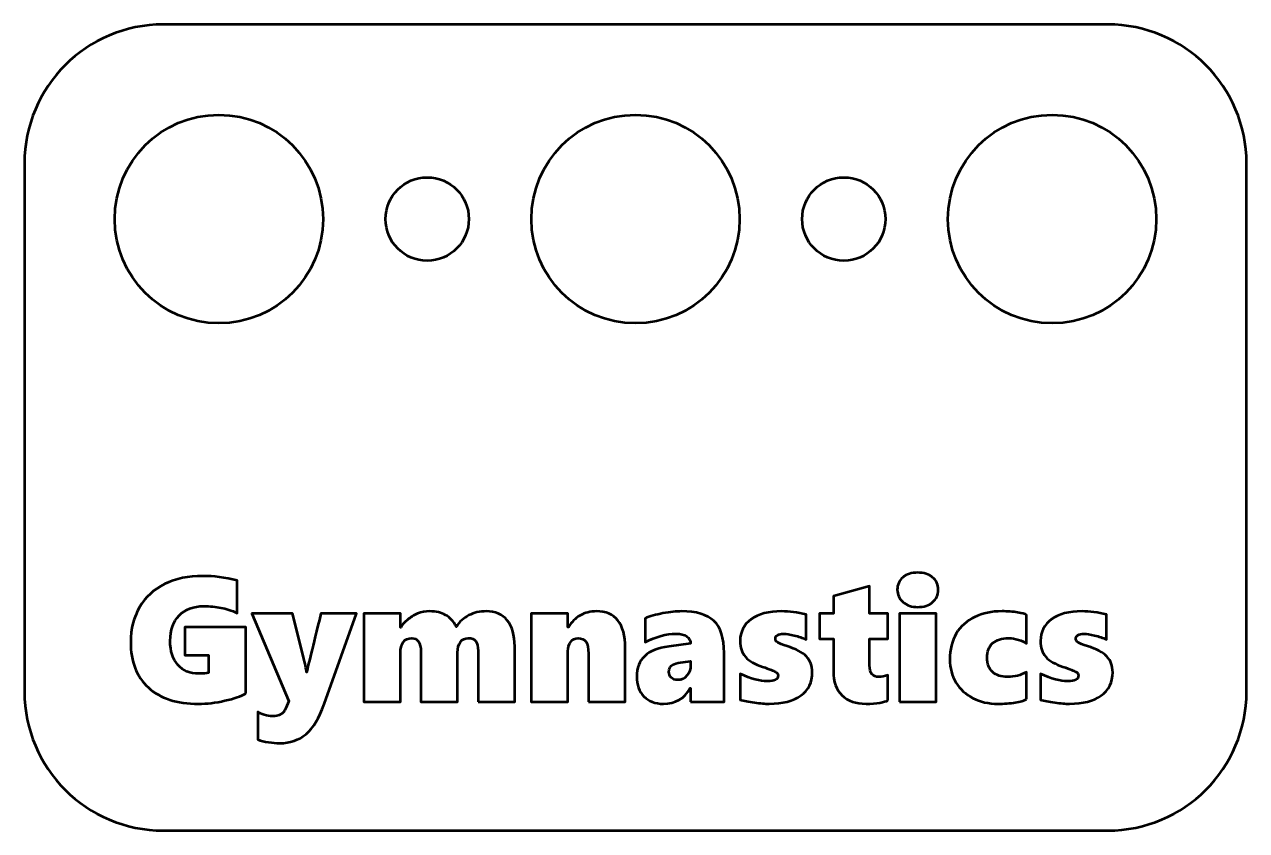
# Model space of a CAD drawing. Header units: centimetres. Extents: x -11.2 to 11.2, y -3 to 3.
# Drawn here: x -6.7 to -2.3, y 0.05 to 2.95 of the extents above; entities that cross this region are included whole.
import ezdxf

# ---------------------------------------------------------------- set-up
doc = ezdxf.new("R2010")
doc.units = ezdxf.units.CM
doc.header["$MEASUREMENT"] = 0
doc.layers.add('Layer 1', color=7, linetype='Continuous')

msp = doc.modelspace()

# ---------------------------------------------------------------- linework, layer by layer
at = {"layer": 'Layer 1', "lineweight": 53}
for centre, major_axis in [((-5.99999, 2.24999), (0, 0.37501)), ((-4.49999, 2.24999), (0, 0.37501)), ((-2.99999, 2.24999), (0, 0.37501)), ((-5.25, 2.25), (0, 0.15)), ((-3.75, 2.25), (0, 0.15))]:
    msp.add_ellipse(centre, major_axis=major_axis, ratio=1, dxfattribs=at)
msp.add_open_spline([(-6.7, 0.55), (-6.7, 0.55), (-6.7, 2.45), (-6.7, 2.45), (-6.7, 2.45), (-6.7, 2.72614), (-6.47614, 2.95), (-6.2, 2.95), (-6.2, 2.95), (-6.2, 2.95), (-2.8, 2.95), (-2.8, 2.95), (-2.8, 2.95), (-2.52386, 2.95), (-2.3, 2.72614), (-2.3, 2.45), (-2.3, 2.45), (-2.3, 2.45), (-2.3, 0.55), (-2.3, 0.55), (-2.3, 0.55), (-2.3, 0.27386), (-2.52386, 0.05), (-2.8, 0.05), (-2.8, 0.05), (-2.8, 0.05), (-6.2, 0.05), (-6.2, 0.05), (-6.2, 0.05), (-6.47614, 0.05), (-6.7, 0.27386), (-6.7, 0.55)], degree=3, knots=[0, 0, 0, 0, 0.1111111, 0.1111111, 0.1111111, 0.1111111, 0.2222222, 0.2222222, 0.2222222, 0.2222222, 0.3333333, 0.3333333, 0.3333333, 0.3333333, 0.4444444, 0.4444444, 0.4444444, 0.4444444, 0.5555556, 0.5555556, 0.5555556, 0.5555556, 0.6666667, 0.6666667, 0.6666667, 0.6666667, 0.7777778, 0.7777778, 0.7777778, 0.7777778, 1, 1, 1, 1], dxfattribs=at)
at = {"layer": 'Layer 1', "color": 5, "lineweight": 53}
for points, knots in [([(-3.41015, 0.91662), (-3.41015, 0.898), (-3.41693, 0.88297), (-3.43047, 0.87133), (-3.43047, 0.87133), (-3.44402, 0.85979), (-3.4618, 0.85397), (-3.48392, 0.85397), (-3.48392, 0.85397), (-3.5054, 0.85397), (-3.52308, 0.86), (-3.53673, 0.87196), (-3.53673, 0.87196), (-3.55049, 0.88392), (-3.55737, 0.89884), (-3.55737, 0.91662), (-3.55737, 0.91662), (-3.55737, 0.93483), (-3.5507, 0.94964), (-3.53737, 0.96086), (-3.53737, 0.96086), (-3.52403, 0.97219), (-3.50625, 0.9778), (-3.48392, 0.9778), (-3.48392, 0.9778), (-3.4618, 0.9778), (-3.44402, 0.97219), (-3.43047, 0.96086), (-3.43047, 0.96086), (-3.41693, 0.94964), (-3.41015, 0.93483), (-3.41015, 0.91662)], [0, 0, 0, 0, 0.1111111, 0.1111111, 0.1111111, 0.1111111, 0.2222222, 0.2222222, 0.2222222, 0.2222222, 0.3333333, 0.3333333, 0.3333333, 0.3333333, 0.4444444, 0.4444444, 0.4444444, 0.4444444, 0.5555556, 0.5555556, 0.5555556, 0.5555556, 0.6666667, 0.6666667, 0.6666667, 0.6666667, 0.7777778, 0.7777778, 0.7777778, 0.7777778, 1, 1, 1, 1]), ([(-5.9034, 0.54293), (-5.92012, 0.5334), (-5.9451, 0.52483), (-5.97844, 0.51731), (-5.97844, 0.51731), (-6.01167, 0.5098), (-6.04342, 0.50599), (-6.07358, 0.50599), (-6.07358, 0.50599), (-6.15137, 0.50599), (-6.21159, 0.52546), (-6.25392, 0.56441), (-6.25392, 0.56441), (-6.29625, 0.60336), (-6.31742, 0.65797), (-6.31742, 0.72824), (-6.31742, 0.72824), (-6.31742, 0.77534), (-6.30673, 0.81725), (-6.28535, 0.85386), (-6.28535, 0.85386), (-6.26397, 0.89038), (-6.23381, 0.91821), (-6.19497, 0.93726), (-6.19497, 0.93726), (-6.15613, 0.95621), (-6.1103, 0.96573), (-6.0576, 0.96573), (-6.0576, 0.96573), (-6.01897, 0.96573), (-5.97769, 0.96023), (-5.93388, 0.94933), (-5.93388, 0.94933), (-5.93388, 0.94933), (-5.93388, 0.83238), (-5.93388, 0.83238), (-5.93388, 0.83238), (-5.95431, 0.84169), (-5.97399, 0.84815), (-5.99283, 0.85175), (-5.99283, 0.85175), (-6.01167, 0.85535), (-6.0322, 0.85715), (-6.05453, 0.85715), (-6.05453, 0.85715), (-6.09136, 0.85715), (-6.12068, 0.84603), (-6.14248, 0.82391), (-6.14248, 0.82391), (-6.16428, 0.80179), (-6.17518, 0.77142), (-6.17518, 0.73279), (-6.17518, 0.73279), (-6.17518, 0.69575), (-6.16608, 0.66675), (-6.14777, 0.6459), (-6.14777, 0.6459), (-6.12946, 0.62505), (-6.10395, 0.61458), (-6.07115, 0.61458), (-6.07115, 0.61458), (-6.05591, 0.61458), (-6.04458, 0.61542), (-6.03738, 0.61712), (-6.03738, 0.61712), (-6.03738, 0.61712), (-6.03738, 0.68062), (-6.03738, 0.68062), (-6.03738, 0.68062), (-6.03738, 0.68062), (-6.12247, 0.68062), (-6.12247, 0.68062), (-6.12247, 0.68062), (-6.12247, 0.68062), (-6.12247, 0.78222), (-6.12247, 0.78222), (-6.12247, 0.78222), (-6.12247, 0.78222), (-5.9034, 0.78222), (-5.9034, 0.78222), (-5.9034, 0.78222), (-5.9034, 0.78222), (-5.9034, 0.54293), (-5.9034, 0.54293)], [0, 0, 0, 0, 0.0454545, 0.0454545, 0.0454545, 0.0454545, 0.0909091, 0.0909091, 0.0909091, 0.0909091, 0.1363636, 0.1363636, 0.1363636, 0.1363636, 0.1818182, 0.1818182, 0.1818182, 0.1818182, 0.2272727, 0.2272727, 0.2272727, 0.2272727, 0.2727273, 0.2727273, 0.2727273, 0.2727273, 0.3181818, 0.3181818, 0.3181818, 0.3181818, 0.3636364, 0.3636364, 0.3636364, 0.3636364, 0.4090909, 0.4090909, 0.4090909, 0.4090909, 0.4545455, 0.4545455, 0.4545455, 0.4545455, 0.5, 0.5, 0.5, 0.5, 0.5454545, 0.5454545, 0.5454545, 0.5454545, 0.5909091, 0.5909091, 0.5909091, 0.5909091, 0.6363636, 0.6363636, 0.6363636, 0.6363636, 0.6818182, 0.6818182, 0.6818182, 0.6818182, 0.7272727, 0.7272727, 0.7272727, 0.7272727, 0.7727273, 0.7727273, 0.7727273, 0.7727273, 0.8181818, 0.8181818, 0.8181818, 0.8181818, 0.8636364, 0.8636364, 0.8636364, 0.8636364, 0.9090909, 0.9090909, 0.9090909, 0.9090909, 1, 1, 1, 1]), ([(-3.59124, 0.51806), (-3.59727, 0.5152), (-3.60701, 0.51245), (-3.62066, 0.50991), (-3.62066, 0.50991), (-3.63431, 0.50726), (-3.65072, 0.50599), (-3.66998, 0.50599), (-3.66998, 0.50599), (-3.7067, 0.50599), (-3.73549, 0.51615), (-3.75634, 0.53636), (-3.75634, 0.53636), (-3.77708, 0.55658), (-3.78745, 0.58547), (-3.78745, 0.62283), (-3.78745, 0.62283), (-3.78745, 0.62283), (-3.78745, 0.73967), (-3.78745, 0.73967), (-3.78745, 0.73967), (-3.78745, 0.73967), (-3.83762, 0.73967), (-3.83762, 0.73967), (-3.83762, 0.73967), (-3.83762, 0.73967), (-3.83762, 0.83111), (-3.83762, 0.83111), (-3.83762, 0.83111), (-3.83762, 0.83111), (-3.78745, 0.83111), (-3.78745, 0.83111), (-3.78745, 0.83111), (-3.78745, 0.83111), (-3.78745, 0.89355), (-3.78745, 0.89355), (-3.78745, 0.89355), (-3.78745, 0.89355), (-3.65728, 0.92954), (-3.65728, 0.92954), (-3.65728, 0.92954), (-3.65728, 0.92954), (-3.65728, 0.83111), (-3.65728, 0.83111), (-3.65728, 0.83111), (-3.65728, 0.83111), (-3.59124, 0.83111), (-3.59124, 0.83111), (-3.59124, 0.83111), (-3.59124, 0.83111), (-3.59124, 0.73967), (-3.59124, 0.73967), (-3.59124, 0.73967), (-3.59124, 0.73967), (-3.65728, 0.73967), (-3.65728, 0.73967), (-3.65728, 0.73967), (-3.65728, 0.73967), (-3.65728, 0.64442), (-3.65728, 0.64442), (-3.65728, 0.64442), (-3.65728, 0.61648), (-3.64617, 0.60251), (-3.62405, 0.60251), (-3.62405, 0.60251), (-3.61378, 0.60251), (-3.60278, 0.60484), (-3.59124, 0.6095), (-3.59124, 0.6095), (-3.59124, 0.6095), (-3.59124, 0.51806), (-3.59124, 0.51806)], [0, 0, 0, 0, 0.0526316, 0.0526316, 0.0526316, 0.0526316, 0.1052632, 0.1052632, 0.1052632, 0.1052632, 0.1578947, 0.1578947, 0.1578947, 0.1578947, 0.2105263, 0.2105263, 0.2105263, 0.2105263, 0.2631579, 0.2631579, 0.2631579, 0.2631579, 0.3157895, 0.3157895, 0.3157895, 0.3157895, 0.3684211, 0.3684211, 0.3684211, 0.3684211, 0.4210526, 0.4210526, 0.4210526, 0.4210526, 0.4736842, 0.4736842, 0.4736842, 0.4736842, 0.5263158, 0.5263158, 0.5263158, 0.5263158, 0.5789474, 0.5789474, 0.5789474, 0.5789474, 0.6315789, 0.6315789, 0.6315789, 0.6315789, 0.6842105, 0.6842105, 0.6842105, 0.6842105, 0.7368421, 0.7368421, 0.7368421, 0.7368421, 0.7894737, 0.7894737, 0.7894737, 0.7894737, 0.8421053, 0.8421053, 0.8421053, 0.8421053, 0.8947368, 0.8947368, 0.8947368, 0.8947368, 1, 1, 1, 1]), ([(-5.06699, 0.51361), (-5.06699, 0.51361), (-5.06699, 0.6966), (-5.06699, 0.6966), (-5.06699, 0.6966), (-5.06699, 0.71194), (-5.06974, 0.72337), (-5.07514, 0.73089), (-5.07514, 0.73089), (-5.08064, 0.7384), (-5.08953, 0.74221), (-5.10191, 0.74221), (-5.10191, 0.74221), (-5.11409, 0.74221), (-5.12361, 0.73766), (-5.13038, 0.72845), (-5.13038, 0.72845), (-5.13726, 0.71924), (-5.14065, 0.70644), (-5.14065, 0.69014), (-5.14065, 0.69014), (-5.14065, 0.69014), (-5.14065, 0.51361), (-5.14065, 0.51361), (-5.14065, 0.51361), (-5.14065, 0.51361), (-5.27273, 0.51361), (-5.27273, 0.51361), (-5.27273, 0.51361), (-5.27273, 0.51361), (-5.27273, 0.69353), (-5.27273, 0.69353), (-5.27273, 0.69353), (-5.27273, 0.72602), (-5.28374, 0.74221), (-5.30586, 0.74221), (-5.30586, 0.74221), (-5.3193, 0.74221), (-5.32935, 0.73755), (-5.33612, 0.72813), (-5.33612, 0.72813), (-5.343, 0.71872), (-5.34639, 0.70517), (-5.34639, 0.6876), (-5.34639, 0.6876), (-5.34639, 0.6876), (-5.34639, 0.51361), (-5.34639, 0.51361), (-5.34639, 0.51361), (-5.34639, 0.51361), (-5.47847, 0.51361), (-5.47847, 0.51361), (-5.47847, 0.51361), (-5.47847, 0.51361), (-5.47847, 0.83111), (-5.47847, 0.83111), (-5.47847, 0.83111), (-5.47847, 0.83111), (-5.34639, 0.83111), (-5.34639, 0.83111), (-5.34639, 0.83111), (-5.34639, 0.83111), (-5.34639, 0.78095), (-5.34639, 0.78095), (-5.34639, 0.78095), (-5.34639, 0.78095), (-5.34512, 0.78095), (-5.34512, 0.78095), (-5.34512, 0.78095), (-5.34015, 0.78984), (-5.33231, 0.79883), (-5.32141, 0.80793), (-5.32141, 0.80793), (-5.31062, 0.81714), (-5.29834, 0.82455), (-5.28469, 0.83026), (-5.28469, 0.83026), (-5.27114, 0.83587), (-5.25633, 0.83873), (-5.24045, 0.83873), (-5.24045, 0.83873), (-5.21791, 0.83873), (-5.19896, 0.83429), (-5.18351, 0.8254), (-5.18351, 0.8254), (-5.16817, 0.81661), (-5.15536, 0.80254), (-5.14499, 0.78338), (-5.14499, 0.78338), (-5.13377, 0.80116), (-5.11895, 0.81481), (-5.10033, 0.82434), (-5.10033, 0.82434), (-5.0817, 0.83397), (-5.06096, 0.83873), (-5.0382, 0.83873), (-5.0382, 0.83873), (-5.00497, 0.83873), (-4.97936, 0.82794), (-4.96158, 0.80624), (-4.96158, 0.80624), (-4.9438, 0.78454), (-4.93491, 0.75322), (-4.93491, 0.71226), (-4.93491, 0.71226), (-4.93491, 0.71226), (-4.93491, 0.51361), (-4.93491, 0.51361), (-4.93491, 0.51361), (-4.93491, 0.51361), (-5.06699, 0.51361), (-5.06699, 0.51361)], [0, 0, 0, 0, 0.0344828, 0.0344828, 0.0344828, 0.0344828, 0.0689655, 0.0689655, 0.0689655, 0.0689655, 0.1034483, 0.1034483, 0.1034483, 0.1034483, 0.137931, 0.137931, 0.137931, 0.137931, 0.1724138, 0.1724138, 0.1724138, 0.1724138, 0.2068966, 0.2068966, 0.2068966, 0.2068966, 0.2413793, 0.2413793, 0.2413793, 0.2413793, 0.2758621, 0.2758621, 0.2758621, 0.2758621, 0.3103448, 0.3103448, 0.3103448, 0.3103448, 0.3448276, 0.3448276, 0.3448276, 0.3448276, 0.3793103, 0.3793103, 0.3793103, 0.3793103, 0.4137931, 0.4137931, 0.4137931, 0.4137931, 0.4482759, 0.4482759, 0.4482759, 0.4482759, 0.4827586, 0.4827586, 0.4827586, 0.4827586, 0.5172414, 0.5172414, 0.5172414, 0.5172414, 0.5517241, 0.5517241, 0.5517241, 0.5517241, 0.5862069, 0.5862069, 0.5862069, 0.5862069, 0.6206897, 0.6206897, 0.6206897, 0.6206897, 0.6551724, 0.6551724, 0.6551724, 0.6551724, 0.6896552, 0.6896552, 0.6896552, 0.6896552, 0.7241379, 0.7241379, 0.7241379, 0.7241379, 0.7586207, 0.7586207, 0.7586207, 0.7586207, 0.7931034, 0.7931034, 0.7931034, 0.7931034, 0.8275862, 0.8275862, 0.8275862, 0.8275862, 0.862069, 0.862069, 0.862069, 0.862069, 0.8965517, 0.8965517, 0.8965517, 0.8965517, 0.9310345, 0.9310345, 0.9310345, 0.9310345, 1, 1, 1, 1]), ([(-4.66937, 0.51361), (-4.66937, 0.51361), (-4.66937, 0.68697), (-4.66937, 0.68697), (-4.66937, 0.68697), (-4.66937, 0.70665), (-4.67233, 0.72073), (-4.67815, 0.7293), (-4.67815, 0.7293), (-4.68408, 0.73787), (-4.69361, 0.74221), (-4.70683, 0.74221), (-4.70683, 0.74221), (-4.71816, 0.74221), (-4.72705, 0.73777), (-4.7334, 0.72888), (-4.7334, 0.72888), (-4.73985, 0.71999), (-4.74303, 0.70856), (-4.74303, 0.6948), (-4.74303, 0.6948), (-4.74303, 0.6948), (-4.74303, 0.51361), (-4.74303, 0.51361), (-4.74303, 0.51361), (-4.74303, 0.51361), (-4.87511, 0.51361), (-4.87511, 0.51361), (-4.87511, 0.51361), (-4.87511, 0.51361), (-4.87511, 0.83111), (-4.87511, 0.83111), (-4.87511, 0.83111), (-4.87511, 0.83111), (-4.74303, 0.83111), (-4.74303, 0.83111), (-4.74303, 0.83111), (-4.74303, 0.83111), (-4.74303, 0.78158), (-4.74303, 0.78158), (-4.74303, 0.78158), (-4.74303, 0.78158), (-4.74176, 0.78158), (-4.74176, 0.78158), (-4.74176, 0.78158), (-4.73128, 0.79968), (-4.7171, 0.81375), (-4.69932, 0.8237), (-4.69932, 0.8237), (-4.68154, 0.83376), (-4.66228, 0.83873), (-4.64143, 0.83873), (-4.64143, 0.83873), (-4.572, 0.83873), (-4.53729, 0.79492), (-4.53729, 0.70729), (-4.53729, 0.70729), (-4.53729, 0.70729), (-4.53729, 0.51361), (-4.53729, 0.51361), (-4.53729, 0.51361), (-4.53729, 0.51361), (-4.66937, 0.51361), (-4.66937, 0.51361)], [0, 0, 0, 0, 0.0588235, 0.0588235, 0.0588235, 0.0588235, 0.1176471, 0.1176471, 0.1176471, 0.1176471, 0.1764706, 0.1764706, 0.1764706, 0.1764706, 0.2352941, 0.2352941, 0.2352941, 0.2352941, 0.2941176, 0.2941176, 0.2941176, 0.2941176, 0.3529412, 0.3529412, 0.3529412, 0.3529412, 0.4117647, 0.4117647, 0.4117647, 0.4117647, 0.4705882, 0.4705882, 0.4705882, 0.4705882, 0.5294118, 0.5294118, 0.5294118, 0.5294118, 0.5882353, 0.5882353, 0.5882353, 0.5882353, 0.6470588, 0.6470588, 0.6470588, 0.6470588, 0.7058824, 0.7058824, 0.7058824, 0.7058824, 0.7647059, 0.7647059, 0.7647059, 0.7647059, 0.8235294, 0.8235294, 0.8235294, 0.8235294, 0.8823529, 0.8823529, 0.8823529, 0.8823529, 1, 1, 1, 1]), ([(-4.3017, 0.51361), (-4.3017, 0.51361), (-4.3017, 0.56187), (-4.3017, 0.56187), (-4.3017, 0.56187), (-4.3017, 0.56187), (-4.30297, 0.56187), (-4.30297, 0.56187), (-4.30297, 0.56187), (-4.32404, 0.52462), (-4.35621, 0.50599), (-4.3996, 0.50599), (-4.3996, 0.50599), (-4.42955, 0.50599), (-4.45305, 0.51488), (-4.46998, 0.53266), (-4.46998, 0.53266), (-4.48691, 0.55044), (-4.49538, 0.57415), (-4.49538, 0.60389), (-4.49538, 0.60389), (-4.49538, 0.66622), (-4.45707, 0.70242), (-4.38044, 0.71226), (-4.38044, 0.71226), (-4.38044, 0.71226), (-4.3017, 0.72253), (-4.3017, 0.72253), (-4.3017, 0.72253), (-4.3017, 0.7329), (-4.30636, 0.74147), (-4.31567, 0.74814), (-4.31567, 0.74814), (-4.32488, 0.7548), (-4.33737, 0.75809), (-4.35314, 0.75809), (-4.35314, 0.75809), (-4.38859, 0.75809), (-4.42606, 0.74793), (-4.46553, 0.72761), (-4.46553, 0.72761), (-4.46553, 0.72761), (-4.46553, 0.81333), (-4.46553, 0.81333), (-4.46553, 0.81333), (-4.44839, 0.82074), (-4.42691, 0.82688), (-4.40108, 0.83164), (-4.40108, 0.83164), (-4.37526, 0.8364), (-4.35314, 0.83873), (-4.33472, 0.83873), (-4.33472, 0.83873), (-4.28086, 0.83873), (-4.2417, 0.82719), (-4.21746, 0.80412), (-4.21746, 0.80412), (-4.19323, 0.78116), (-4.18105, 0.74263), (-4.18105, 0.68876), (-4.18105, 0.68876), (-4.18105, 0.68876), (-4.18105, 0.51361), (-4.18105, 0.51361), (-4.18105, 0.51361), (-4.18105, 0.51361), (-4.3017, 0.51361), (-4.3017, 0.51361)], [0, 0, 0, 0, 0.0555556, 0.0555556, 0.0555556, 0.0555556, 0.1111111, 0.1111111, 0.1111111, 0.1111111, 0.1666667, 0.1666667, 0.1666667, 0.1666667, 0.2222222, 0.2222222, 0.2222222, 0.2222222, 0.2777778, 0.2777778, 0.2777778, 0.2777778, 0.3333333, 0.3333333, 0.3333333, 0.3333333, 0.3888889, 0.3888889, 0.3888889, 0.3888889, 0.4444444, 0.4444444, 0.4444444, 0.4444444, 0.5, 0.5, 0.5, 0.5, 0.5555556, 0.5555556, 0.5555556, 0.5555556, 0.6111111, 0.6111111, 0.6111111, 0.6111111, 0.6666667, 0.6666667, 0.6666667, 0.6666667, 0.7222222, 0.7222222, 0.7222222, 0.7222222, 0.7777778, 0.7777778, 0.7777778, 0.7777778, 0.8333333, 0.8333333, 0.8333333, 0.8333333, 0.8888889, 0.8888889, 0.8888889, 0.8888889, 1, 1, 1, 1]), ([(-3.86355, 0.61913), (-3.86355, 0.58325), (-3.8772, 0.55531), (-3.90461, 0.53562), (-3.90461, 0.53562), (-3.93202, 0.51583), (-3.97012, 0.50599), (-4.01912, 0.50599), (-4.01912, 0.50599), (-4.03341, 0.50599), (-4.05098, 0.50747), (-4.07194, 0.51033), (-4.07194, 0.51033), (-4.093, 0.51319), (-4.11004, 0.51668), (-4.12326, 0.52081), (-4.12326, 0.52081), (-4.12326, 0.52081), (-4.12326, 0.61331), (-4.12326, 0.61331), (-4.12326, 0.61331), (-4.08421, 0.59595), (-4.05162, 0.58727), (-4.02547, 0.58727), (-4.02547, 0.58727), (-3.99965, 0.58727), (-3.98674, 0.59394), (-3.98674, 0.60738), (-3.98674, 0.60738), (-3.98674, 0.61299), (-3.9897, 0.61764), (-3.99574, 0.62124), (-3.99574, 0.62124), (-4.00166, 0.62484), (-4.01743, 0.63087), (-4.04273, 0.63934), (-4.04273, 0.63934), (-4.07088, 0.64823), (-4.0913, 0.66008), (-4.10411, 0.67469), (-4.10411, 0.67469), (-4.11691, 0.6894), (-4.12326, 0.70856), (-4.12326, 0.73205), (-4.12326, 0.73205), (-4.12326, 0.76496), (-4.11014, 0.79089), (-4.084, 0.81005), (-4.084, 0.81005), (-4.05786, 0.82921), (-4.02114, 0.83873), (-3.97383, 0.83873), (-3.97383, 0.83873), (-3.9461, 0.83873), (-3.91678, 0.83471), (-3.88577, 0.82667), (-3.88577, 0.82667), (-3.88577, 0.82667), (-3.88577, 0.73777), (-3.88577, 0.73777), (-3.88577, 0.73777), (-3.89879, 0.74337), (-3.91308, 0.74803), (-3.92864, 0.75184), (-3.92864, 0.75184), (-3.94409, 0.75555), (-3.95711, 0.75745), (-3.96769, 0.75745), (-3.96769, 0.75745), (-3.97637, 0.75745), (-3.98335, 0.75597), (-3.98854, 0.75311), (-3.98854, 0.75311), (-3.99372, 0.75025), (-3.99626, 0.74623), (-3.99626, 0.74105), (-3.99626, 0.74105), (-3.99626, 0.73501), (-3.99351, 0.73015), (-3.9879, 0.72644), (-3.9879, 0.72644), (-3.98229, 0.72274), (-3.97118, 0.71829), (-3.95435, 0.71311), (-3.95435, 0.71311), (-3.92197, 0.70358), (-3.89869, 0.69141), (-3.88461, 0.67649), (-3.88461, 0.67649), (-3.87053, 0.66167), (-3.86355, 0.64252), (-3.86355, 0.61913)], [0, 0, 0, 0, 0.0416667, 0.0416667, 0.0416667, 0.0416667, 0.0833333, 0.0833333, 0.0833333, 0.0833333, 0.125, 0.125, 0.125, 0.125, 0.1666667, 0.1666667, 0.1666667, 0.1666667, 0.2083333, 0.2083333, 0.2083333, 0.2083333, 0.25, 0.25, 0.25, 0.25, 0.2916667, 0.2916667, 0.2916667, 0.2916667, 0.3333333, 0.3333333, 0.3333333, 0.3333333, 0.375, 0.375, 0.375, 0.375, 0.4166667, 0.4166667, 0.4166667, 0.4166667, 0.4583333, 0.4583333, 0.4583333, 0.4583333, 0.5, 0.5, 0.5, 0.5, 0.5416667, 0.5416667, 0.5416667, 0.5416667, 0.5833333, 0.5833333, 0.5833333, 0.5833333, 0.625, 0.625, 0.625, 0.625, 0.6666667, 0.6666667, 0.6666667, 0.6666667, 0.7083333, 0.7083333, 0.7083333, 0.7083333, 0.75, 0.75, 0.75, 0.75, 0.7916667, 0.7916667, 0.7916667, 0.7916667, 0.8333333, 0.8333333, 0.8333333, 0.8333333, 0.875, 0.875, 0.875, 0.875, 0.9166667, 0.9166667, 0.9166667, 0.9166667, 1, 1, 1, 1]), ([(-3.09265, 0.52271), (-3.10112, 0.51774), (-3.11445, 0.51372), (-3.13265, 0.51065), (-3.13265, 0.51065), (-3.15086, 0.50758), (-3.17181, 0.50599), (-3.19552, 0.50599), (-3.19552, 0.50599), (-3.22907, 0.50599), (-3.25902, 0.51276), (-3.28527, 0.52631), (-3.28527, 0.52631), (-3.31162, 0.53986), (-3.33204, 0.5588), (-3.34654, 0.58314), (-3.34654, 0.58314), (-3.36104, 0.60748), (-3.36824, 0.6349), (-3.36824, 0.66527), (-3.36824, 0.66527), (-3.36824, 0.70157), (-3.36051, 0.73269), (-3.34517, 0.75861), (-3.34517, 0.75861), (-3.32972, 0.78454), (-3.30781, 0.80444), (-3.27923, 0.81809), (-3.27923, 0.81809), (-3.25076, 0.83185), (-3.21764, 0.83873), (-3.18007, 0.83873), (-3.18007, 0.83873), (-3.15943, 0.83873), (-3.1408, 0.83735), (-3.1244, 0.83471), (-3.1244, 0.83471), (-3.108, 0.83206), (-3.09741, 0.82889), (-3.09265, 0.8254), (-3.09265, 0.8254), (-3.09265, 0.8254), (-3.09265, 0.72253), (-3.09265, 0.72253), (-3.09265, 0.72253), (-3.09921, 0.72771), (-3.10874, 0.73226), (-3.12112, 0.73628), (-3.12112, 0.73628), (-3.1335, 0.7402), (-3.14504, 0.74221), (-3.15551, 0.74221), (-3.15551, 0.74221), (-3.18134, 0.74221), (-3.20092, 0.73607), (-3.21425, 0.72369), (-3.21425, 0.72369), (-3.22759, 0.71141), (-3.23425, 0.69406), (-3.23425, 0.67173), (-3.23425, 0.67173), (-3.23425, 0.64982), (-3.22769, 0.63278), (-3.21457, 0.62071), (-3.21457, 0.62071), (-3.20145, 0.60854), (-3.18345, 0.60251), (-3.16049, 0.60251), (-3.16049, 0.60251), (-3.13594, 0.60251), (-3.11329, 0.60844), (-3.09265, 0.62029), (-3.09265, 0.62029), (-3.09265, 0.62029), (-3.09265, 0.52271), (-3.09265, 0.52271)], [0, 0, 0, 0, 0.05, 0.05, 0.05, 0.05, 0.1, 0.1, 0.1, 0.1, 0.15, 0.15, 0.15, 0.15, 0.2, 0.2, 0.2, 0.2, 0.25, 0.25, 0.25, 0.25, 0.3, 0.3, 0.3, 0.3, 0.35, 0.35, 0.35, 0.35, 0.4, 0.4, 0.4, 0.4, 0.45, 0.45, 0.45, 0.45, 0.5, 0.5, 0.5, 0.5, 0.55, 0.55, 0.55, 0.55, 0.6, 0.6, 0.6, 0.6, 0.65, 0.65, 0.65, 0.65, 0.7, 0.7, 0.7, 0.7, 0.75, 0.75, 0.75, 0.75, 0.8, 0.8, 0.8, 0.8, 0.85, 0.85, 0.85, 0.85, 0.9, 0.9, 0.9, 0.9, 1, 1, 1, 1]), ([(-2.78203, 0.61913), (-2.78203, 0.58325), (-2.79568, 0.55531), (-2.82309, 0.53562), (-2.82309, 0.53562), (-2.8505, 0.51583), (-2.8886, 0.50599), (-2.9376, 0.50599), (-2.9376, 0.50599), (-2.95189, 0.50599), (-2.96946, 0.50747), (-2.99042, 0.51033), (-2.99042, 0.51033), (-3.01148, 0.51319), (-3.02852, 0.51668), (-3.04174, 0.52081), (-3.04174, 0.52081), (-3.04174, 0.52081), (-3.04174, 0.61331), (-3.04174, 0.61331), (-3.04174, 0.61331), (-3.00269, 0.59595), (-2.9701, 0.58727), (-2.94395, 0.58727), (-2.94395, 0.58727), (-2.91813, 0.58727), (-2.90522, 0.59394), (-2.90522, 0.60738), (-2.90522, 0.60738), (-2.90522, 0.61299), (-2.90818, 0.61764), (-2.91422, 0.62124), (-2.91422, 0.62124), (-2.92014, 0.62484), (-2.93591, 0.63087), (-2.96121, 0.63934), (-2.96121, 0.63934), (-2.98936, 0.64823), (-3.00978, 0.66008), (-3.02259, 0.67469), (-3.02259, 0.67469), (-3.03539, 0.6894), (-3.04174, 0.70856), (-3.04174, 0.73205), (-3.04174, 0.73205), (-3.04174, 0.76496), (-3.02862, 0.79089), (-3.00248, 0.81005), (-3.00248, 0.81005), (-2.97634, 0.82921), (-2.93962, 0.83873), (-2.89231, 0.83873), (-2.89231, 0.83873), (-2.86458, 0.83873), (-2.83526, 0.83471), (-2.80425, 0.82667), (-2.80425, 0.82667), (-2.80425, 0.82667), (-2.80425, 0.73777), (-2.80425, 0.73777), (-2.80425, 0.73777), (-2.81727, 0.74337), (-2.83156, 0.74803), (-2.84712, 0.75184), (-2.84712, 0.75184), (-2.86257, 0.75555), (-2.87559, 0.75745), (-2.88617, 0.75745), (-2.88617, 0.75745), (-2.89485, 0.75745), (-2.90183, 0.75597), (-2.90702, 0.75311), (-2.90702, 0.75311), (-2.9122, 0.75025), (-2.91474, 0.74623), (-2.91474, 0.74105), (-2.91474, 0.74105), (-2.91474, 0.73501), (-2.91199, 0.73015), (-2.90638, 0.72644), (-2.90638, 0.72644), (-2.90077, 0.72274), (-2.88966, 0.71829), (-2.87283, 0.71311), (-2.87283, 0.71311), (-2.84045, 0.70358), (-2.81717, 0.69141), (-2.80309, 0.67649), (-2.80309, 0.67649), (-2.78901, 0.66167), (-2.78203, 0.64252), (-2.78203, 0.61913)], [0, 0, 0, 0, 0.0416667, 0.0416667, 0.0416667, 0.0416667, 0.0833333, 0.0833333, 0.0833333, 0.0833333, 0.125, 0.125, 0.125, 0.125, 0.1666667, 0.1666667, 0.1666667, 0.1666667, 0.2083333, 0.2083333, 0.2083333, 0.2083333, 0.25, 0.25, 0.25, 0.25, 0.2916667, 0.2916667, 0.2916667, 0.2916667, 0.3333333, 0.3333333, 0.3333333, 0.3333333, 0.375, 0.375, 0.375, 0.375, 0.4166667, 0.4166667, 0.4166667, 0.4166667, 0.4583333, 0.4583333, 0.4583333, 0.4583333, 0.5, 0.5, 0.5, 0.5, 0.5416667, 0.5416667, 0.5416667, 0.5416667, 0.5833333, 0.5833333, 0.5833333, 0.5833333, 0.625, 0.625, 0.625, 0.625, 0.6666667, 0.6666667, 0.6666667, 0.6666667, 0.7083333, 0.7083333, 0.7083333, 0.7083333, 0.75, 0.75, 0.75, 0.75, 0.7916667, 0.7916667, 0.7916667, 0.7916667, 0.8333333, 0.8333333, 0.8333333, 0.8333333, 0.875, 0.875, 0.875, 0.875, 0.9166667, 0.9166667, 0.9166667, 0.9166667, 1, 1, 1, 1]), ([(-5.78147, 0.36438), (-5.79386, 0.36438), (-5.80719, 0.36544), (-5.82148, 0.36767), (-5.82148, 0.36767), (-5.83566, 0.36978), (-5.84847, 0.37296), (-5.85958, 0.37708), (-5.85958, 0.37708), (-5.85958, 0.37708), (-5.85958, 0.47678), (-5.85958, 0.47678), (-5.85958, 0.47678), (-5.85439, 0.47286), (-5.84677, 0.46916), (-5.83651, 0.46588), (-5.83651, 0.46588), (-5.82635, 0.4626), (-5.81661, 0.4609), (-5.80762, 0.4609), (-5.80762, 0.4609), (-5.78306, 0.4609), (-5.76676, 0.47064), (-5.75872, 0.49001), (-5.75872, 0.49001), (-5.75872, 0.49001), (-5.74845, 0.51488), (-5.74845, 0.51488), (-5.74845, 0.51488), (-5.74845, 0.51488), (-5.88117, 0.83111), (-5.88117, 0.83111), (-5.88117, 0.83111), (-5.88117, 0.83111), (-5.73512, 0.83111), (-5.73512, 0.83111), (-5.73512, 0.83111), (-5.73512, 0.83111), (-5.6966, 0.67797), (-5.6966, 0.67797), (-5.6966, 0.67797), (-5.68919, 0.64939), (-5.68517, 0.63024), (-5.68453, 0.62029), (-5.68453, 0.62029), (-5.68453, 0.62029), (-5.68326, 0.62029), (-5.68326, 0.62029), (-5.68326, 0.62029), (-5.68263, 0.62484), (-5.68178, 0.62992), (-5.68062, 0.63553), (-5.68062, 0.63553), (-5.67945, 0.64103), (-5.66336, 0.70623), (-5.63236, 0.83111), (-5.63236, 0.83111), (-5.63236, 0.83111), (-5.50398, 0.83111), (-5.50398, 0.83111), (-5.50398, 0.83111), (-5.50398, 0.83111), (-5.62082, 0.50451), (-5.62082, 0.50451), (-5.62082, 0.50451), (-5.63839, 0.45455), (-5.66019, 0.41868), (-5.68612, 0.39698), (-5.68612, 0.39698), (-5.71205, 0.37529), (-5.7438, 0.36438), (-5.78147, 0.36438)], [0, 0, 0, 0, 0.0526316, 0.0526316, 0.0526316, 0.0526316, 0.1052632, 0.1052632, 0.1052632, 0.1052632, 0.1578947, 0.1578947, 0.1578947, 0.1578947, 0.2105263, 0.2105263, 0.2105263, 0.2105263, 0.2631579, 0.2631579, 0.2631579, 0.2631579, 0.3157895, 0.3157895, 0.3157895, 0.3157895, 0.3684211, 0.3684211, 0.3684211, 0.3684211, 0.4210526, 0.4210526, 0.4210526, 0.4210526, 0.4736842, 0.4736842, 0.4736842, 0.4736842, 0.5263158, 0.5263158, 0.5263158, 0.5263158, 0.5789474, 0.5789474, 0.5789474, 0.5789474, 0.6315789, 0.6315789, 0.6315789, 0.6315789, 0.6842105, 0.6842105, 0.6842105, 0.6842105, 0.7368421, 0.7368421, 0.7368421, 0.7368421, 0.7894737, 0.7894737, 0.7894737, 0.7894737, 0.8421053, 0.8421053, 0.8421053, 0.8421053, 0.8947368, 0.8947368, 0.8947368, 0.8947368, 1, 1, 1, 1]), ([(-3.54996, 0.51361), (-3.54996, 0.51361), (-3.54996, 0.83111), (-3.54996, 0.83111), (-3.54996, 0.83111), (-3.54996, 0.83111), (-3.41788, 0.83111), (-3.41788, 0.83111), (-3.41788, 0.83111), (-3.41788, 0.83111), (-3.41788, 0.51361), (-3.41788, 0.51361), (-3.41788, 0.51361), (-3.41788, 0.51361), (-3.54996, 0.51361), (-3.54996, 0.51361)], [0, 0, 0, 0, 0.2, 0.2, 0.2, 0.2, 0.4, 0.4, 0.4, 0.4, 0.6, 0.6, 0.6, 0.6, 1, 1, 1, 1]), ([(-4.37981, 0.62145), (-4.37981, 0.61278), (-4.37706, 0.60569), (-4.37155, 0.60008), (-4.37155, 0.60008), (-4.36616, 0.59447), (-4.35833, 0.59172), (-4.34817, 0.59172), (-4.34817, 0.59172), (-4.3343, 0.59172), (-4.32319, 0.5969), (-4.31462, 0.60727), (-4.31462, 0.60727), (-4.30604, 0.61754), (-4.3017, 0.63077), (-4.3017, 0.64696), (-4.3017, 0.64696), (-4.3017, 0.64696), (-4.3017, 0.65903), (-4.3017, 0.65903), (-4.3017, 0.65903), (-4.3017, 0.65903), (-4.34637, 0.65278), (-4.34637, 0.65278), (-4.34637, 0.65278), (-4.3687, 0.64908), (-4.37981, 0.63871), (-4.37981, 0.62145)], [0, 0, 0, 0, 0.125, 0.125, 0.125, 0.125, 0.25, 0.25, 0.25, 0.25, 0.375, 0.375, 0.375, 0.375, 0.5, 0.5, 0.5, 0.5, 0.625, 0.625, 0.625, 0.625, 0.75, 0.75, 0.75, 0.75, 1, 1, 1, 1])]:
    msp.add_open_spline(points, degree=3, knots=knots, dxfattribs=at)

doc.saveas('drawing.dxf')
